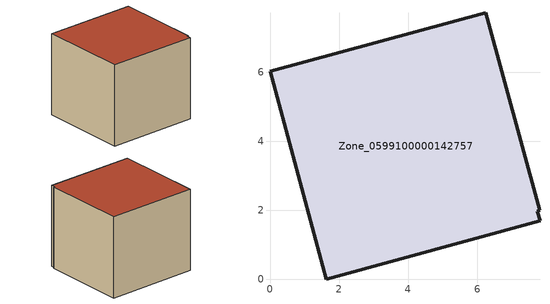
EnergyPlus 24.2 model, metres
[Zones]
Zone_0599100000142757
 floor ground (C_G): 7.8,2 7.74,1.98 7.82,1.69 1.64,0 0,6.03 6.25,7.72 z0
 wall outside (C_F): 6.25,7.72 0,6.03 1.64,0 7.82,1.69 7.74,1.98 7.8,2 6.25,7.72 z0:5.74
 roof outside (C_R): 7.74,1.98 7.8,2 6.25,7.72 0,6.03 1.64,0 7.82,1.69 z5.74
[BUILDING]
Pand.0599100000142757: North Axis=0; Terrain=City; Loads Convergence Tolerance Value=0.04; Temperature Convergence Tolerance Value=0.4; Solar Distribution=FullExterior; Maximum Number of Warmup Days=25; Minimum Number of Warmup Days=1
[Site:Location]
Rotterdam.The.Hague.AP_ZH_NLD Design_Conditions: Latitude=51.96; Longitude=4.45; Time Zone=1; Elevation=-4.5
[SITE:GROUNDTEMPERATURE:BUILDINGSURFACE]
18, 18, 18, 18, 18, 18, 18, 18, 18, 18, 18, 18
[MATERIAL] Thermal Absorptance=0.9; Solar Absorptance=0.7; Visible Absorptance=0.7
Name | Roughness | Thickness | Conductivity | Density | Specific Heat
G.TC.1946-1964 | MediumSmooth | 0.15 | 1 | 540 | 1210
F.TC.1946-1964 | Rough | 0.3 | 0.857143 | 1920 | 840
R.TC.1946-1964 | MediumRough | 0.2 | 0.235294 | 1500 | 1000
[CONSTRUCTION]
C_G: G.TC.1946-1964
C_F: F.TC.1946-1964
C_R: R.TC.1946-1964
[ZONE]
Zone_0599100000142757: Type=1; Multiplier=1; Ceiling Height=Autocalculate; Volume=Autocalculate; Floor Area=autocalculate; Part of Total Floor Area=Yes
[ZONEINFILTRATION:DESIGNFLOWRATE]
Infil_Zone_0599100000142757: Zone or ZoneList or Space or SpaceList=Zone_0599100000142757; Schedule=AlwaysOn; Design Flow Rate Calculation Method=Flow/Area; Flow Rate per Floor Area=0.003; Constant Term Coefficient=1; Temperature Term Coefficient=0; Velocity Term Coefficient=0; Velocity Squared Term Coefficient=0
[HVACTEMPLATE:ZONE:IDEALLOADSAIRSYSTEM]
Zone_0599100000142757: Maximum Heating Supply Air Temperature=50; Minimum Cooling Supply Air Temperature=13; Maximum Heating Supply Air Humidity Ratio=0.0156; Minimum Cooling Supply Air Humidity Ratio=0.0077; Heating Limit=NoLimit; Cooling Limit=NoLimit; Dehumidification Control Type=ConstantSensibleHeatRatio; Cooling Sensible Heat Ratio=0.7; Dehumidification Setpoint=60; Humidification Control Type=None; Humidification Setpoint=30; Outdoor Air Method=None; Outdoor Air Flow Rate per Person=0.00944; Outdoor Air Flow Rate per Zone Floor Area=0; Outdoor Air Flow Rate per Zone=0; Demand Controlled Ventilation Type=None; Outdoor Air Economizer Type=NoEconomizer; Heat Recovery Type=None; Sensible Heat Recovery Effectiveness=0.7; Latent Heat Recovery Effectiveness=0.65
[ZONECONTROL:THERMOSTAT]
ThermostatControl_Zone_0599100000142757: Zone or ZoneList=Zone_0599100000142757; Control Type Schedule=DualSetpointControlType; Control 1=Thermostat_Zone_0599100000142757; Temperature Difference Between Cutout And Setpoint=0
[THERMOSTATSETPOINT:DUALSETPOINT]
Thermostat_Zone_0599100000142757: Heating Setpoint Temperature Schedule=HeatingSetpoint_Zone_0599100000142757; Cooling Setpoint Temperature Schedule=CoolingSetpoint_Zone_0599100000142757
[SCHEDULE:COMPACT]
HeatingSetpoint_Zone_0599100000142757: Through: 12/31, For: AllDays, Until: 24:00, 21
CoolingSetpoint_Zone_0599100000142757: Through: 12/31, For: AllDays, Until: 24:00, 24
DualSetpointControlType: Through: 12/31, For: AllDays, Until: 24:00, 4
AlwaysOn: Through: 12/31, For: AllDays, Until: 24:00, 1
